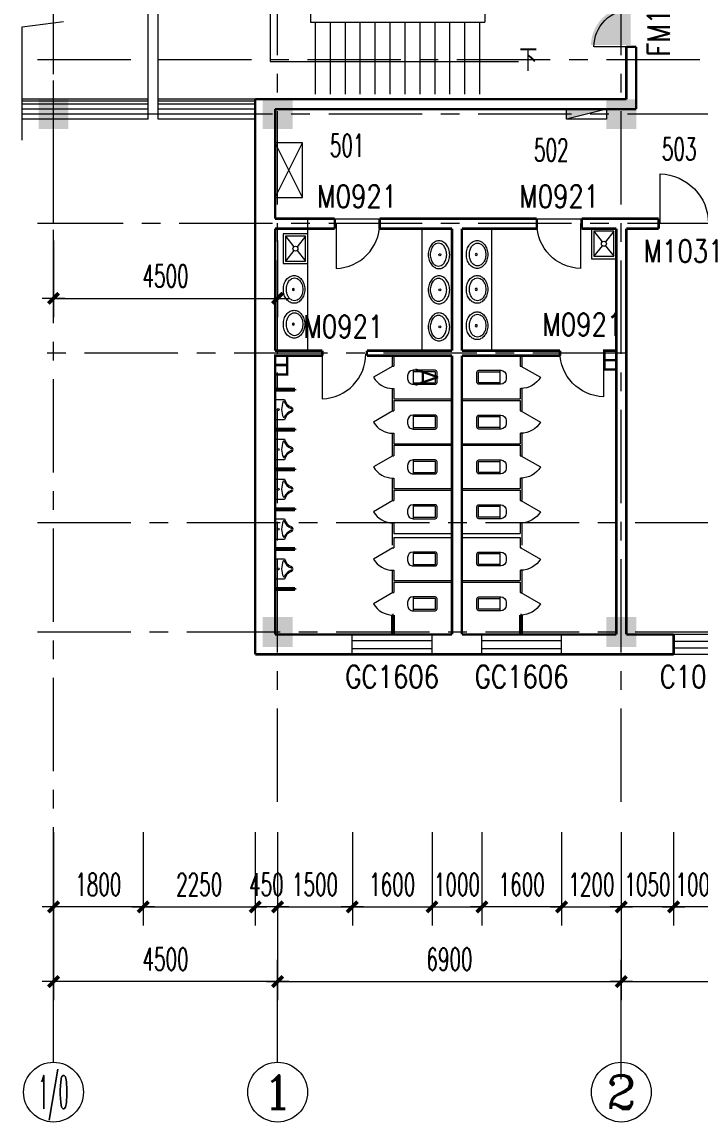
# Model space of a CAD drawing. Extents: x 1575758 to 1999219, y -897052 to -636879.
# Drawn here: x 1886116 to 1899748, y -720350 to -698258 of the extents above; entities that cross this region are included whole.
import ezdxf
from ezdxf.enums import TextEntityAlignment as Align

# ---------------------------------------------------------------- set-up
doc = ezdxf.new("R2010")
doc.units = 0
doc.header["$LTSCALE"] = 1500
doc.header["$MEASUREMENT"] = 0
doc.linetypes.add('CENTER', pattern=[2, 1.25, -0.25, 0.25, -0.25])
doc.linetypes.add('DASH', pattern=[0.35, 0.25, -0.1])
doc.layers.get('0').update_dxf_attribs({"linetype": 'CONTINUOUS', "lineweight": 5})
doc.layers.get('DEFPOINTS').update_dxf_attribs({"linetype": 'CONTINUOUS', "lineweight": 5})
for name, color, linetype, lineweight in [('AXIS', 7, 'CONTINUOUS', 5), ('AXIS_TEXT', 7, 'CONTINUOUS', 5), ('COLUMN', 7, 'CONTINUOUS', 5), ('DOTE', 7, 'CENTER', 5), ('LVTRY', 7, 'CONTINUOUS', 5), ('LVTRY_WINDOW', 7, 'CONTINUOUS', 5), ('OTHER', 7, 'CONTINUOUS', 5), ('P-S-TEXT', 7, 'CONTINUOUS', 5), ('PUB_DIM', 7, 'CONTINUOUS', 5), ('STAIR', 7, 'CONTINUOUS', 0), ('WALL', 7, 'CONTINUOUS', 5), ('WINDOW', 7, 'CONTINUOUS', 0), ('WINDOW_TEXT', 7, 'CONTINUOUS', 5), ('我的', 7, 'CONTINUOUS', 5), ('消火栓', 7, 'CONTINUOUS', 5)]:
    doc.layers.add(name, color=color, linetype=linetype, lineweight=lineweight)
doc.layers.add('防火门', color=10, linetype='CONTINUOUS')
doc.styles.add('_SIMPLEX', font='SIMPLEX.shx', dxfattribs={"width": 0.6})
doc.styles.add('COMPLEX', font='COMPLEX')
doc.styles.add('DIM_FONT', font='romans.shx', dxfattribs={"width": 0.6})
doc.styles.add('H1', font='romans.shx', dxfattribs={"width": 1.2, "bigfont": 'hztxt.shx'})
doc.styles.add('SIMPLEX', font='SIMPLEX.SHX', dxfattribs={"width": 0.6})
doc.dimstyles.new('NORMAL', dxfattribs={"dimscale": 1.5, "dimtxt": 300, "dimasz": 1, "dimexe": 250, "dimexo": 300, "dimgap": 150, "dimtad": 1, "dimdec": 0, "dimdsep": 46, "dimtxsty": 'DIM_FONT', "dimblk1": '_DIMX', "dimblk2": '_DIMX', "dimsah": 1, "dimcen": 2.5, "dimdle": 0.3, "dimclrd": 256, "dimclre": 256, "dimclrt": 256, "dimadec": 0, "dimazin": 0, "dimtfac": 1, "dimtdec": 0, "dimtix": 1, "dimtmove": 2, "dimatfit": 3, "dimldrblk": '_DIMX', "dimfxl": 1, "dimtvp": 1, "dimtolj": 1, "dimtzin": 0, "dimlwd": -1, "dimlwe": -1, "dimarcsym": 0})

# ---------------------------------------------------------------- blocks, each defined once
blk = doc.blocks.new('_FZH')
blk.add_solid([(0.5, -0.5), (-0.5, -0.5), (0.5, 0.5), (-0.5, 0.5)])
blk = doc.blocks.new('_LV6')
for p, q in [((-140, -340), (-140, -780)), ((-110, -340), (-110, -770)), ((100, -300), (-100, -300)), ((100, -330), (-100, -330)), ((110, -770), (110, -340)), ((140, -780), (140, -340)), ((140, -770), (-140, -770)), ((-30, -890), (30, -890))]:
    blk.add_line(p, q)
for centre, radius, start, end in [((-100, -340), 40, 90, 180), ((-100, -340), 10, 90, 180), ((100, -340), 40, 0, 90), ((100, -340), 10, 0, 90), ((-30, -780), 110, 180, 270), ((30, -780), 110, 270, 0)]:
    blk.add_arc(centre, radius, start, end)
blk = doc.blocks.new('_DBLK')
blk.add_line((-0.5, 0), (0, -0.866))
blk.add_arc((-0.5, 0), 1, 300, 0)
at = {"layer": 'WINDOW_TEXT', "style": 'SIMPLEX', "flags": 9}
blk.add_attdef('A', text='', height=1, dxfattribs=at).set_placement((0, 1.5), align=Align.MIDDLE)
blk = doc.blocks.new('M_A2ZXL')
blk.add_line((-0.472, 0), (-0.472, -1))
blk.add_arc((-0.5, 0), 1, 271.6231, 0)
blk = doc.blocks.new('_LV8')
for p, q in [((-205, 0), (205, 0)), ((-205, -191), (-205, 0)), ((205, 0), (205, -191))]:
    blk.add_line(p, q)
blk.add_circle((0, -60), 20)
for centre, radius, start, end in [((-243, -391), 203, 19.2639, 79.2894), ((-152, -175), 10, 114.1084, 248.1394), ((5, -526), 395, 66.6675, 114.1084), ((-243, -401), 233, 19.2639, 68.1394), ((243, -401), 233, 110.4941, 160.7361), ((243, -391), 203, 100.7106, 160.7361), ((158, -173), 10, 290.4941, 66.6675), ((0, -306), 54, 199.2639, 269.7777), ((0, -316), 24, 199.2639, 269.4998), ((0, -306), 54, 270.2223, 340.7361), ((0, -316), 24, 270.5002, 340.7361)]:
    blk.add_arc(centre, radius, start, end)
blk = doc.blocks.new('_WBLK')
for p, q in [((-0.5, 0.5), (0.5, 0.5)), ((0.5, 0.167), (-0.5, 0.167)), ((0.5, -0.167), (-0.5, -0.167)), ((-0.5, -0.5), (0.5, -0.5))]:
    blk.add_line(p, q)
at = {"layer": 'WINDOW_TEXT', "style": 'SIMPLEX', "flags": 9}
blk.add_attdef('A', text='', height=1, dxfattribs=at).set_placement((0, 1.5), align=Align.MIDDLE)
blk = doc.blocks.new('_GCBLK')
at = {"linetype": 'DASH'}
for p, q in [((-0.5, -0.5), (-0.5, 0.5)), ((0.5, -0.5), (0.5, 0.5)), ((-0.5, 0.2), (0.5, 0.2)), ((-0.5, -0.2), (0.5, -0.2))]:
    blk.add_line(p, q, dxfattribs=at)
at = {"layer": 'WINDOW_TEXT', "style": 'SIMPLEX', "flags": 9}
blk.add_attdef('A', text='', height=1, dxfattribs=at).set_placement((0, 1.5), align=Align.MIDDLE)
blk = doc.blocks.new('_LV3')
for points in [[(280, -265, 0.12431), (260, -186, 0.105707), (198, -113, 0.086941), (110, -67, 0.077137), (0, -50, 0.077137), (-110, -67, 0.086941), (-198, -113, 0.105707), (-260, -186, 0.12431), (-280, -265, 0.12431), (-260, -344, 0.105707), (-198, -417, 0.086941), (-110, -463, 0.077137), (0, -480, 0.077137), (110, -463, 0.086941), (198, -417, 0.105707), (260, -344, 0.12431)], [(230, -275, 0.12431), (216, -220, 0.105707), (168, -163, 0.086941), (95, -125, 0.077137), (0, -110, 0.077137), (-95, -125, 0.086941), (-168, -163, 0.105707), (-216, -220, 0.12431), (-230, -275, 0.12431), (-216, -330, 0.105707), (-168, -387, 0.086941), (-95, -425, 0.077137), (0, -440, 0.077137), (95, -425, 0.086941), (168, -387, 0.105707), (216, -330, 0.12431)]]:
    blk.add_lwpolyline(points, format="xyb", close=True)
blk.add_circle((0, -250), 20)
blk = doc.blocks.new('_DIMX')
blk.add_line((-150, 0), (150, 0))
at = {"const_width": 50}
blk.add_lwpolyline([(-70, -70), (70, 70)], dxfattribs=at)
blk = doc.blocks.new('*D558')
at = {"layer": 'AXIS'}
for p, q in [((1886748, -702649), (1886748, -704183)), ((1891248, -702649), (1891248, -704183)), ((1886749, -703808), (1891246, -703808))]:
    blk.add_line(p, q, dxfattribs=at)
at = {"layer": 'DEFPOINTS', "color": 0, "lineweight": 5}
for p in [(1886748, -702199), (1891248, -702199), (1891248, -703808)]:
    blk.add_point(p, dxfattribs=at)
at = {"layer": 'AXIS', "xscale": 1.5, "yscale": 1.5, "zscale": 1.5, "rotation": 180}
blk.add_blockref('_DIMX', (1886748, -703808), dxfattribs=at)
at = {"layer": 'AXIS', "xscale": 1.5, "yscale": 1.5, "zscale": 1.5}
blk.add_blockref('_DIMX', (1891248, -703808), dxfattribs=at)
at = {"layer": 'AXIS', "insert": (1888998, -703358), "char_height": 450, "attachment_point": 5, "style": 'DIM_FONT'}
blk.add_mtext('\\A1;4500', dxfattribs=at)
blk = doc.blocks.new('A$C68C06AB7')
at = {"layer": '消火栓'}
blk.add_hatch(color=256, dxfattribs=at).paths.add_polyline_path([(800, 200), (0, 200), (800, 0)])
blk.add_line((0, 200), (800, 0), dxfattribs=at)
blk.add_lwpolyline([(0, 200), (0, 0), (800, 0), (800, 200)], close=True, dxfattribs=at)
blk = doc.blocks.new('M_S0BKA')
blk.add_solid([(0.5, 0.5), (0.5, -0.5), (-0.5, 0.5), (-0.5, -0.5)])
blk = doc.blocks.new('M_A3PTU')
for p, q in [((-0.5, 0), (-0.499, -0.498)), ((0.5, 0), (0.499, -0.498))]:
    blk.add_line(p, q)
for centre, start, end in [((-0.498, -0.001), 269.885, 0.0763), ((0.498, -0.001), 179.9237, 270.115)]:
    blk.add_arc(centre, 0.498, start, end)
blk = doc.blocks.new('*D1273')
at = {"layer": 'AXIS'}
for p, q in [((1891248, -714565), (1891248, -717905)), ((1898148, -714565), (1898148, -717905)), ((1891249, -717530), (1898146, -717530))]:
    blk.add_line(p, q, dxfattribs=at)
at = {"layer": 'DEFPOINTS', "color": 0, "lineweight": 5}
for p in [(1891248, -714115), (1898148, -714115), (1898148, -717530)]:
    blk.add_point(p, dxfattribs=at)
at = {"layer": 'AXIS', "xscale": 1.5, "yscale": 1.5, "zscale": 1.5, "rotation": 180}
blk.add_blockref('_DIMX', (1891248, -717530), dxfattribs=at)
at = {"layer": 'AXIS', "xscale": 1.5, "yscale": 1.5, "zscale": 1.5}
blk.add_blockref('_DIMX', (1898148, -717530), dxfattribs=at)
at = {"layer": 'AXIS', "insert": (1894698, -717080), "char_height": 450, "attachment_point": 5, "style": 'DIM_FONT'}
blk.add_mtext('\\A1;6900', dxfattribs=at)
blk = doc.blocks.new('*D1278')
at = {"layer": 'AXIS'}
for p, q in [((1898148, -714565), (1898148, -717905)), ((1909148, -714530), (1909148, -717905)), ((1898149, -717530), (1909146, -717530))]:
    blk.add_line(p, q, dxfattribs=at)
at = {"layer": 'DEFPOINTS', "color": 0, "lineweight": 5}
for p in [(1898148, -714115), (1909148, -714080), (1909148, -717530)]:
    blk.add_point(p, dxfattribs=at)
at = {"layer": 'AXIS', "xscale": 1.5, "yscale": 1.5, "zscale": 1.5, "rotation": 180}
blk.add_blockref('_DIMX', (1898148, -717530), dxfattribs=at)
at = {"layer": 'AXIS', "xscale": 1.5, "yscale": 1.5, "zscale": 1.5}
blk.add_blockref('_DIMX', (1909148, -717530), dxfattribs=at)
at = {"layer": 'AXIS', "insert": (1903648, -717080), "char_height": 450, "attachment_point": 5, "style": 'DIM_FONT'}
blk.add_mtext('\\A1;11000', dxfattribs=at)
blk = doc.blocks.new('_AXISO')
blk.add_circle((0, 0), 0.5)
at = {"layer": 'AXIS_TEXT', "style": 'COMPLEX', "width": 1.041667}
blk.add_attdef('A', text='', height=0.56, dxfattribs=at).set_placement((-0.25, -0.28), (0.25, -0.28), align=Align.FIT)
blk = doc.blocks.new('*D1290')
at = {"layer": 'DEFPOINTS', "color": 0, "lineweight": 5}
for p in [(1899198, -714080), (1900198, -714080), (1899198, -716030)]:
    blk.add_point(p, dxfattribs=at)
at = {"layer": 'PUB_DIM'}
for p, q in [((1899198, -714530), (1899198, -716405)), ((1900198, -714530), (1900198, -716405)), ((1899196, -716030), (1899195, -716030)), ((1900198, -716030), (1899198, -716030)), ((1900199, -716030), (1900201, -716030))]:
    blk.add_line(p, q, dxfattribs=at)
at = {"layer": 'PUB_DIM', "xscale": 1.5, "yscale": 1.5, "zscale": 1.5}
for p, rotation in [((1899198, -716030), 359.9999999999867), ((1900198, -716030), 179.9999999999866)]:
    blk.add_blockref('_DIMX', p, dxfattribs=dict(at, rotation=rotation))
at = {"layer": 'PUB_DIM', "insert": (1899698, -715580), "char_height": 450, "attachment_point": 5, "style": 'DIM_FONT'}
blk.add_mtext('\\A1;1000', dxfattribs=at)
blk = doc.blocks.new('*D1291')
at = {"layer": 'DEFPOINTS', "color": 0, "lineweight": 5}
for p in [(1896948, -714080), (1898148, -714080), (1898148, -716030)]:
    blk.add_point(p, dxfattribs=at)
at = {"layer": 'PUB_DIM'}
for p, q in [((1896948, -714530), (1896948, -716405)), ((1898148, -714530), (1898148, -716405)), ((1896946, -716030), (1896945, -716030)), ((1896948, -716030), (1898148, -716030)), ((1898149, -716030), (1898151, -716030))]:
    blk.add_line(p, q, dxfattribs=at)
at = {"layer": 'PUB_DIM', "xscale": 1.5, "yscale": 1.5, "zscale": 1.5}
blk.add_blockref('_DIMX', (1896948, -716030), dxfattribs=at)
at = {"layer": 'PUB_DIM', "xscale": 1.5, "yscale": 1.5, "zscale": 1.5, "rotation": 180}
blk.add_blockref('_DIMX', (1898148, -716030), dxfattribs=at)
at = {"layer": 'PUB_DIM', "insert": (1897548, -715580), "char_height": 450, "attachment_point": 5, "style": 'DIM_FONT'}
blk.add_mtext('\\A1;1200', dxfattribs=at)
blk = doc.blocks.new('*D1292')
at = {"layer": 'DEFPOINTS', "color": 0, "lineweight": 5}
for p in [(1895348, -714080), (1896948, -714080), (1895348, -716030)]:
    blk.add_point(p, dxfattribs=at)
at = {"layer": 'PUB_DIM'}
for p, q in [((1895348, -714530), (1895348, -716405)), ((1896948, -714530), (1896948, -716405)), ((1896946, -716030), (1895349, -716030))]:
    blk.add_line(p, q, dxfattribs=at)
at = {"layer": 'PUB_DIM', "xscale": 1.5, "yscale": 1.5, "zscale": 1.5}
for p, rotation in [((1895348, -716030), 179.9999999999916), ((1896948, -716030), 359.9999999999917)]:
    blk.add_blockref('_DIMX', p, dxfattribs=dict(at, rotation=rotation))
at = {"layer": 'PUB_DIM', "insert": (1896148, -715580), "char_height": 450, "attachment_point": 5, "style": 'DIM_FONT'}
blk.add_mtext('\\A1;1600', dxfattribs=at)
blk = doc.blocks.new('*D1293')
at = {"layer": 'DEFPOINTS', "color": 0, "lineweight": 5}
for p in [(1894348, -714080), (1895348, -714080), (1895348, -716030)]:
    blk.add_point(p, dxfattribs=at)
at = {"layer": 'PUB_DIM'}
for p, q in [((1894348, -714530), (1894348, -716405)), ((1895348, -714530), (1895348, -716405)), ((1894346, -716030), (1894345, -716030)), ((1894348, -716030), (1895348, -716030)), ((1895349, -716030), (1895351, -716030))]:
    blk.add_line(p, q, dxfattribs=at)
at = {"layer": 'PUB_DIM', "xscale": 1.5, "yscale": 1.5, "zscale": 1.5}
blk.add_blockref('_DIMX', (1894348, -716030), dxfattribs=at)
at = {"layer": 'PUB_DIM', "xscale": 1.5, "yscale": 1.5, "zscale": 1.5, "rotation": 180}
blk.add_blockref('_DIMX', (1895348, -716030), dxfattribs=at)
at = {"layer": 'PUB_DIM', "insert": (1894848, -715580), "char_height": 450, "attachment_point": 5, "style": 'DIM_FONT'}
blk.add_mtext('\\A1;1000', dxfattribs=at)
blk = doc.blocks.new('*D1294')
at = {"layer": 'DEFPOINTS', "color": 0, "lineweight": 5}
for p in [(1892748, -714080), (1894348, -714080), (1894348, -716030)]:
    blk.add_point(p, dxfattribs=at)
at = {"layer": 'PUB_DIM'}
for p, q in [((1892748, -714530), (1892748, -716405)), ((1894348, -714530), (1894348, -716405)), ((1892749, -716030), (1894346, -716030))]:
    blk.add_line(p, q, dxfattribs=at)
at = {"layer": 'PUB_DIM', "xscale": 1.5, "yscale": 1.5, "zscale": 1.5, "rotation": 180}
blk.add_blockref('_DIMX', (1892748, -716030), dxfattribs=at)
at = {"layer": 'PUB_DIM', "xscale": 1.5, "yscale": 1.5, "zscale": 1.5}
blk.add_blockref('_DIMX', (1894348, -716030), dxfattribs=at)
at = {"layer": 'PUB_DIM', "insert": (1893548, -715580), "char_height": 450, "attachment_point": 5, "style": 'DIM_FONT'}
blk.add_mtext('\\A1;1600', dxfattribs=at)
blk = doc.blocks.new('*D1295')
at = {"layer": 'DEFPOINTS', "color": 0, "lineweight": 5}
for p in [(1890798, -714080), (1891248, -714080), (1890798, -716030)]:
    blk.add_point(p, dxfattribs=at)
at = {"layer": 'PUB_DIM'}
for p, q in [((1890798, -714530), (1890798, -716405)), ((1891248, -714530), (1891248, -716405)), ((1890796, -716030), (1890795, -716030)), ((1891248, -716030), (1890798, -716030)), ((1891249, -716030), (1891251, -716030))]:
    blk.add_line(p, q, dxfattribs=at)
at = {"layer": 'PUB_DIM', "xscale": 1.5, "yscale": 1.5, "zscale": 1.5}
for p, rotation in [((1890798, -716030), 0.0002029438210877689), ((1891248, -716030), 180.0002029438211)]:
    blk.add_blockref('_DIMX', p, dxfattribs=dict(at, rotation=rotation))
at = {"layer": 'PUB_DIM', "insert": (1891023, -715580), "char_height": 450, "attachment_point": 5, "rotation": 0.0002, "style": 'DIM_FONT'}
blk.add_mtext('\\A1;450', dxfattribs=at)
blk = doc.blocks.new('*D1314')
at = {"layer": 'AXIS'}
for p, q in [((1886748, -714565), (1886748, -717905)), ((1891248, -714565), (1891248, -717905)), ((1891246, -717530), (1886749, -717530))]:
    blk.add_line(p, q, dxfattribs=at)
at = {"layer": 'DEFPOINTS', "color": 0, "lineweight": 5}
for p in [(1886748, -714115), (1891248, -714115), (1886748, -717530)]:
    blk.add_point(p, dxfattribs=at)
at = {"layer": 'AXIS', "xscale": 1.5, "yscale": 1.5, "zscale": 1.5, "rotation": 180}
blk.add_blockref('_DIMX', (1886748, -717530), dxfattribs=at)
at = {"layer": 'AXIS', "xscale": 1.5, "yscale": 1.5, "zscale": 1.5}
blk.add_blockref('_DIMX', (1891248, -717530), dxfattribs=at)
at = {"layer": 'AXIS', "insert": (1888998, -717080), "char_height": 450, "attachment_point": 5, "style": 'DIM_FONT'}
blk.add_mtext('\\A1;4500', dxfattribs=at)
blk = doc.blocks.new('*D1315')
at = {"layer": 'DEFPOINTS', "color": 0, "lineweight": 5}
for p in [(1888548, -714080), (1890798, -714080), (1890798, -716030)]:
    blk.add_point(p, dxfattribs=at)
at = {"layer": 'PUB_DIM'}
for p, q in [((1888548, -714530), (1888548, -716405)), ((1890798, -714530), (1890798, -716405)), ((1888549, -716030), (1890796, -716030))]:
    blk.add_line(p, q, dxfattribs=at)
at = {"layer": 'PUB_DIM', "xscale": 1.5, "yscale": 1.5, "zscale": 1.5, "rotation": 180}
blk.add_blockref('_DIMX', (1888548, -716030), dxfattribs=at)
at = {"layer": 'PUB_DIM', "xscale": 1.5, "yscale": 1.5, "zscale": 1.5}
blk.add_blockref('_DIMX', (1890798, -716030), dxfattribs=at)
at = {"layer": 'PUB_DIM', "insert": (1889673, -715580), "char_height": 450, "attachment_point": 5, "style": 'DIM_FONT'}
blk.add_mtext('\\A1;2250', dxfattribs=at)
blk = doc.blocks.new('*D1316')
at = {"layer": 'DEFPOINTS', "color": 0, "lineweight": 5}
for p in [(1891248, -714080), (1892748, -714080), (1892748, -716030)]:
    blk.add_point(p, dxfattribs=at)
at = {"layer": 'PUB_DIM'}
for p, q in [((1891248, -714530), (1891248, -716405)), ((1892748, -714530), (1892748, -716405)), ((1891249, -716030), (1892746, -716030))]:
    blk.add_line(p, q, dxfattribs=at)
at = {"layer": 'PUB_DIM', "xscale": 1.5, "yscale": 1.5, "zscale": 1.5}
for p, rotation in [((1891248, -716030), 179.9999391168379), ((1892748, -716030), 359.9999391168379)]:
    blk.add_blockref('_DIMX', p, dxfattribs=dict(at, rotation=rotation))
at = {"layer": 'PUB_DIM', "insert": (1891998, -715580), "char_height": 450, "attachment_point": 5, "rotation": 359.9999, "style": 'DIM_FONT'}
blk.add_mtext('\\A1;1500', dxfattribs=at)
blk = doc.blocks.new('*D1317')
at = {"layer": 'DEFPOINTS', "color": 0, "lineweight": 5}
for p in [(1886748, -714080), (1888548, -714080), (1886748, -716030)]:
    blk.add_point(p, dxfattribs=at)
at = {"layer": 'PUB_DIM'}
for p, q in [((1886748, -714530), (1886748, -716405)), ((1888548, -714530), (1888548, -716405)), ((1888546, -716030), (1886749, -716030))]:
    blk.add_line(p, q, dxfattribs=at)
at = {"layer": 'PUB_DIM', "xscale": 1.5, "yscale": 1.5, "zscale": 1.5}
for p, rotation in [((1886748, -716030), 179.9999999999926), ((1888548, -716030), 359.9999999999926)]:
    blk.add_blockref('_DIMX', p, dxfattribs=dict(at, rotation=rotation))
at = {"layer": 'PUB_DIM', "insert": (1887648, -715580), "char_height": 450, "attachment_point": 5, "style": 'DIM_FONT'}
blk.add_mtext('\\A1;1800', dxfattribs=at)
blk = doc.blocks.new('*D1318')
at = {"layer": 'DEFPOINTS', "color": 0, "lineweight": 5}
for p in [(1898148, -714080), (1899198, -714080), (1898148, -716030)]:
    blk.add_point(p, dxfattribs=at)
at = {"layer": 'PUB_DIM'}
for p, q in [((1898148, -714530), (1898148, -716405)), ((1899198, -714530), (1899198, -716405)), ((1898146, -716030), (1898145, -716030)), ((1899198, -716030), (1898148, -716030)), ((1899199, -716030), (1899201, -716030))]:
    blk.add_line(p, q, dxfattribs=at)
at = {"layer": 'PUB_DIM', "xscale": 1.5, "yscale": 1.5, "zscale": 1.5}
for p, rotation in [((1898148, -716030), 359.9999391170963), ((1899198, -716030), 179.9999391170963)]:
    blk.add_blockref('_DIMX', p, dxfattribs=dict(at, rotation=rotation))
at = {"layer": 'PUB_DIM', "insert": (1898673, -715580), "char_height": 450, "attachment_point": 5, "rotation": 359.9999, "style": 'DIM_FONT'}
blk.add_mtext('\\A1;1050', dxfattribs=at)
blk = doc.blocks.new('_LV12')
for p, q in [((-250, -50), (-39, -219)), ((39, -219), (250, -50)), ((-250, -450), (-39, -281)), ((39, -281), (250, -450))]:
    blk.add_line(p, q)
for points in [[(300, -500), (300, 0), (-300, 0), (-300, -500)], [(250, -450), (250, -50), (-250, -50), (-250, -450)]]:
    blk.add_lwpolyline(points, close=True)
blk.add_circle((0, -250), 50)

msp = doc.modelspace()

# ---------------------------------------------------------------- hatches: boundary and pattern name
at = {"layer": '防火门'}
msp.add_hatch(color=256, dxfattribs=at).paths.add_polyline_path([(1898337.4, -698717.8), (1897537.7, -698717.8, -0.4059403), (1898337.4, -697940.5)])

# ---------------------------------------------------------------- linework, layer by layer
msp.add_line((1893562.8, -705168), (1893173.1, -705393))
msp.add_arc((1893562.8, -705168), 450, 210, 270)
at = {"layer": 'AXIS'}
for p, q in [((1886747.8, -719150), (1886747.8, -714530.1)), ((1891247.8, -719150), (1891247.8, -717091.1)), ((1898147.8, -719150), (1898147.8, -717091.1)), ((1898147.8, -719486.8), (1898147.8, -718713.8))]:
    msp.add_line(p, q, dxfattribs=at)
at = {"layer": 'DOTE'}
for p, q in [((1891247.8, -713920.8), (1891247.8, -650709.5)), ((1898147.8, -713920.8), (1898147.8, -650709.5)), ((1886747.8, -702308), (1886747.8, -696208)), ((1886747.8, -716305.5), (1886747.8, -696208)), ((1886424.4, -699008), (1888647.8, -699008)), ((1888847.8, -699008), (1973903.2, -699008)), ((1909147.8, -700108), (1886424.4, -700108)), ((1909147.8, -702308), (1886424.4, -702308)), ((1898247.8, -704908), (1886424.4, -704908)), ((1886424.4, -708308), (1973903.2, -708308)), ((1886424.4, -710508), (1973903.2, -710508))]:
    msp.add_line(p, q, dxfattribs=at)
at = {"layer": 'LVTRY'}
for p, q in [((1888647.8, -700208), (1888647.8, -696108)), ((1888847.8, -700208), (1888847.8, -696108)), ((1891197.8, -701783.5), (1891747.8, -700683.5)), ((1891747.8, -701783.5), (1891197.8, -700683.5)), ((1891856.1, -704858), (1891856.1, -702208)), ((1894147.5, -704859.7), (1894147.5, -702408)), ((1895547.8, -704858), (1895547.8, -702408)), ((1893547.8, -704958), (1893547.8, -705168)), ((1893547.8, -705168), (1893577.8, -705168)), ((1893577.8, -704958), (1893577.8, -705168)), ((1896117.8, -704958), (1896117.8, -705168)), ((1896117.8, -705168), (1896147.8, -705168)), ((1896147.8, -704958), (1896147.8, -705168)), ((1893547.8, -705618), (1893577.8, -705618)), ((1893547.8, -705618), (1893547.8, -706068)), ((1893577.8, -705618), (1893577.8, -705828)), ((1896117.8, -705618), (1896117.8, -705828)), ((1896117.8, -705618), (1896147.8, -705618)), ((1896147.8, -705618), (1896147.8, -706068)), ((1893577.8, -705828), (1894747.8, -705828)), ((1894947.8, -705828), (1896117.8, -705828)), ((1893577.8, -705858), (1894747.8, -705858)), ((1893577.8, -705858), (1893577.8, -706068)), ((1894947.8, -705858), (1896117.8, -705858)), ((1896117.8, -705858), (1896117.8, -706068)), ((1893547.8, -706068), (1893577.8, -706068)), ((1896117.8, -706068), (1896147.8, -706068)), ((1893547.8, -706518), (1893577.8, -706518)), ((1893547.8, -706518), (1893547.8, -706968)), ((1893577.8, -706518), (1893577.8, -706728)), ((1896117.8, -706518), (1896117.8, -706728)), ((1896117.8, -706518), (1896147.8, -706518)), ((1896147.8, -706518), (1896147.8, -706968)), ((1893577.8, -706728), (1894747.8, -706728)), ((1893577.8, -706758), (1894747.8, -706758)), ((1893577.8, -706758), (1893577.8, -706968)), ((1894947.8, -706728), (1896117.8, -706728)), ((1894947.8, -706758), (1896117.8, -706758)), ((1896117.8, -706758), (1896117.8, -706968)), ((1893547.8, -706968), (1893577.8, -706968)), ((1896117.8, -706968), (1896147.8, -706968)), ((1893547.8, -707418), (1893577.8, -707418)), ((1893547.8, -707418), (1893547.8, -707868)), ((1893577.8, -707418), (1893577.8, -707628)), ((1896117.8, -707418), (1896117.8, -707628)), ((1896117.8, -707418), (1896147.8, -707418)), ((1896147.8, -707418), (1896147.8, -707868)), ((1893577.8, -707628), (1894747.8, -707628)), ((1893577.8, -707658), (1894747.8, -707658)), ((1893577.8, -707658), (1893577.8, -707868)), ((1894947.8, -707628), (1896117.8, -707628)), ((1894947.8, -707658), (1896117.8, -707658)), ((1896117.8, -707658), (1896117.8, -707868)), ((1893547.8, -707868), (1893577.8, -707868)), ((1896117.8, -707868), (1896147.8, -707868)), ((1893547.8, -708318), (1893577.8, -708318)), ((1893547.8, -708318), (1893547.8, -708768)), ((1893577.8, -708318), (1893577.8, -708528)), ((1896117.8, -708318), (1896117.8, -708528)), ((1896117.8, -708318), (1896147.8, -708318)), ((1896147.8, -708318), (1896147.8, -708768)), ((1893577.8, -708528), (1894747.8, -708528)), ((1893577.8, -708608), (1894747.8, -708608)), ((1893577.8, -708608), (1893577.8, -708818)), ((1894947.8, -708528), (1896117.8, -708528)), ((1894947.8, -708608), (1896117.8, -708608)), ((1896117.8, -708608), (1896117.8, -708818)), ((1893547.8, -708818), (1893577.8, -708818)), ((1896117.8, -708818), (1896147.8, -708818)), ((1893547.8, -709268), (1893577.8, -709268)), ((1893547.8, -709268), (1893547.8, -709718)), ((1893577.8, -709268), (1893577.8, -709478)), ((1896117.8, -709268), (1896117.8, -709478)), ((1896117.8, -709268), (1896147.8, -709268)), ((1896147.8, -709268), (1896147.8, -709718)), ((1893577.8, -709478), (1894747.8, -709478)), ((1893577.8, -709508), (1894747.8, -709508)), ((1893577.8, -709508), (1893577.8, -709718)), ((1894947.8, -709478), (1896117.8, -709478)), ((1894947.8, -709508), (1896117.8, -709508)), ((1896117.8, -709508), (1896117.8, -709718)), ((1893547.8, -709718), (1893577.8, -709718)), ((1896117.8, -709718), (1896147.8, -709718))]:
    msp.add_line(p, q, dxfattribs=at)
msp.add_lwpolyline([(1891197.8, -700683.5), (1891197.8, -701783.5), (1891747.8, -701783.5), (1891747.8, -700683.5)], close=True, dxfattribs=at)
at = {"layer": 'LVTRY', "const_width": 50}
for points in [[(1891597.8, -705628.5), (1891197.8, -705628.5)], [(1891597.8, -705658.5), (1891597.8, -705628.5)], [(1891597.8, -705658.5), (1891197.8, -705658.5)], [(1891597.8, -706428.5), (1891197.8, -706428.5)], [(1891597.8, -706458.5), (1891197.8, -706458.5)], [(1891597.8, -706458.5), (1891597.8, -706428.5)], [(1891597.8, -707228.5), (1891197.8, -707228.5)], [(1891597.8, -707258.5), (1891197.8, -707258.5)], [(1891597.8, -707258.5), (1891597.8, -707228.5)], [(1891597.8, -708028.5), (1891197.8, -708028.5)], [(1891597.8, -708058.5), (1891197.8, -708058.5)], [(1891597.8, -708058.5), (1891597.8, -708028.5)], [(1891597.8, -708828.5), (1891197.8, -708828.5)], [(1891597.8, -708858.5), (1891197.8, -708858.5)], [(1891597.8, -708858.5), (1891597.8, -708828.5)], [(1891597.8, -709628.5), (1891197.8, -709628.5)], [(1891597.8, -709658.5), (1891197.8, -709658.5)], [(1891597.8, -709658.5), (1891597.8, -709628.5)], [(1893547.8, -710168), (1893547.8, -710558)], [(1893547.8, -710168), (1893577.8, -710168)], [(1893577.8, -710168), (1893577.8, -710558)], [(1896117.8, -710168), (1896147.8, -710168)], [(1896117.8, -710168), (1896117.8, -710558)], [(1896147.8, -710168), (1896147.8, -710558)]]:
    msp.add_lwpolyline(points, dxfattribs=at)
at = {"layer": 'OTHER'}
for p, q in [((1886116.1, -698353), (1886951, -698248)), ((1886116.1, -700628), (1886116.1, -698353))]:
    msp.add_line(p, q, dxfattribs=at)
at = {"layer": 'PUB_DIM'}
msp.add_lwpolyline([(1895007.8, -697183), (1891097.5, -697183), (1891097.5, -699053.5), (1896086.1, -699053.5)], dxfattribs=at)
at = {"layer": 'STAIR'}
for p, q in [((1895407.8, -696308), (1895407.8, -698258)), ((1891907.8, -697958), (1891907.8, -698258)), ((1891907.8, -698258), (1895407.8, -698258)), ((1892007.8, -699708), (1892007.8, -698258)), ((1892307.8, -699708), (1892307.8, -698258)), ((1892607.8, -699708), (1892607.8, -698258)), ((1892907.8, -699708), (1892907.8, -698258)), ((1893207.8, -699708), (1893207.8, -698258)), ((1893507.8, -699708), (1893507.8, -698258)), ((1893807.8, -699708), (1893807.8, -698258)), ((1894107.8, -699708), (1894107.8, -698258)), ((1894407.8, -699708), (1894407.8, -698258)), ((1894707.8, -699708), (1894707.8, -698258)), ((1895007.8, -699708), (1895007.8, -698258)), ((1895307.8, -699708), (1895307.8, -698258)), ((1888647.8, -699808), (1886116.1, -699808)), ((1888647.8, -699848), (1886116.1, -699848)), ((1890797.8, -699808), (1888847.8, -699808)), ((1890797.8, -699848), (1888847.8, -699848)), ((1888647.8, -699908), (1886116.1, -699908)), ((1890797.8, -699908), (1888847.8, -699908)), ((1892345.6, -702208), (1893345.6, -702208)), ((1896401.4, -702208), (1897401.4, -702208))]:
    msp.add_line(p, q, dxfattribs=at)
at = {"layer": 'WALL', "const_width": 50}
for points in [[(1898447.8, -698758), (1898247.8, -698758)], [(1898247.8, -699808), (1898247.8, -698758)], [(1898447.8, -700008), (1898447.8, -698758)], [(1890797.8, -710958), (1890797.8, -699808)], [(1898247.8, -699808), (1890797.8, -699808)], [(1891197.8, -702208), (1891197.8, -700008)], [(1893347.8, -700008), (1891197.8, -700008)], [(1898447.8, -700008), (1893347.8, -700008)], [(1892145.6, -702208), (1891197.8, -702208)], [(1892395.6, -702208), (1892145.6, -702208)], [(1892395.6, -702208), (1892395.6, -702408)], [(1893295.6, -702208), (1893295.6, -702408)], [(1896451.4, -702208), (1893295.6, -702208)], [(1896451.4, -702208), (1896451.4, -702408)], [(1897351.4, -702208), (1897351.4, -702408)], [(1898897.8, -702208), (1897351.4, -702208)], [(1898897.8, -702208), (1898897.8, -702408)], [(1891197.8, -702408), (1891197.8, -704858)], [(1891197.8, -702408), (1892395.6, -702408)], [(1893295.6, -702408), (1894747.8, -702408)], [(1894747.8, -702408), (1894747.8, -704858)], [(1894947.8, -702408), (1896451.4, -702408)], [(1894947.8, -702408), (1894947.8, -704858)], [(1897351.4, -702408), (1898047.8, -702408)], [(1898047.8, -702408), (1898047.8, -704858)], [(1898247.8, -702408), (1898897.8, -702408)], [(1898247.8, -702408), (1898247.8, -710558)], [(1891197.8, -704858), (1892144.9, -704858)], [(1891437.8, -704958), (1891437.8, -705338), (1891197.8, -705338), (1891197.8, -704958), (1891437.8, -704958)], [(1891197.8, -705323.2), (1891197.8, -704958)], [(1891197.8, -704958), (1891197.8, -710558)], [(1891197.8, -704958), (1892144.9, -704958)], [(1892144.9, -704858), (1892144.9, -704958)], [(1893039.1, -704858), (1893039.1, -704958)], [(1893039.1, -704858), (1894747.8, -704858)], [(1893039.1, -704958), (1894747.8, -704958)], [(1894747.8, -710558), (1894747.8, -704958)], [(1894947.8, -704858), (1896917.4, -704858)], [(1894947.8, -710558), (1894947.8, -704958)], [(1894947.8, -704958), (1896917.4, -704958)], [(1896917.4, -704858), (1896917.4, -704958)], [(1898047.8, -704858), (1898047.8, -705238), (1897807.8, -705238), (1897807.8, -704858), (1898047.8, -704858)], [(1898047.8, -710558), (1898047.8, -704958)], [(1891197.8, -705148), (1891437.8, -705148)], [(1897807.8, -705048), (1898047.8, -705048)], [(1891197.8, -710558), (1894747.8, -710558)], [(1894947.8, -710558), (1898047.8, -710558)], [(1898247.8, -710558), (1899197.8, -710558)], [(1899197.8, -710958), (1899197.8, -710558)], [(1890797.8, -710958), (1899197.8, -710958)]]:
    msp.add_lwpolyline(points, dxfattribs=at)
at = {"layer": 'WINDOW'}
for p, q in [((1888647.8, -700008), (1886116.1, -700008)), ((1890797.8, -700008), (1888847.8, -700008)), ((1888647.8, -700108), (1886116.1, -700108)), ((1888647.8, -700208), (1886116.1, -700208)), ((1890797.8, -700108), (1888847.8, -700108)), ((1890797.8, -700208), (1888847.8, -700208))]:
    msp.add_line(p, q, dxfattribs=at)

# ---------------------------------------------------------------- block references
at = {"layer": 'AXIS'}
ref = msp.add_blockref('_AXISO', (1886747.8, -719750), dxfattribs=dict(at, xscale=1200, yscale=1200, zscale=1200))
ref.add_attrib('A', '1/0', dxfattribs={"layer": 'AXIS_TEXT', "height": 672, "style": 'COMPLEX', "width": 0.367647}).set_placement((1886447.8, -720086), (1887047.8, -720086), align=Align.FIT)
ref = msp.add_blockref('_AXISO', (1891247.8, -719750), dxfattribs=dict(at, xscale=1200, yscale=1200, zscale=1200))
ref.add_attrib('A', '1', dxfattribs={"layer": 'AXIS_TEXT', "height": 672, "style": 'COMPLEX', "width": 2.083333}).set_placement((1890947.8, -720086), (1891547.8, -720086), align=Align.FIT)
ref = msp.add_blockref('_AXISO', (1898147.8, -719750), dxfattribs=dict(at, xscale=1200, yscale=1200, zscale=1200))
ref.add_attrib('A', '2', dxfattribs={"layer": 'AXIS_TEXT', "height": 672, "style": 'COMPLEX', "width": 1.339286}).set_placement((1897847.8, -720086), (1898447.8, -720086), align=Align.FIT)
at = {"layer": 'COLUMN', "yscale": 600}
for name, p, xscale, zscale in [('M_S0BKA', (1886747.8, -700108), -600, 500), ('_FZH', (1891247.8, -700108), 600, 600), ('_FZH', (1898147.8, -700108), 600, 600), ('_FZH', (1891247.8, -710508), 600, 600), ('_FZH', (1898147.8, -710508), 600, 600)]:
    msp.add_blockref(name, p, dxfattribs=dict(at, xscale=xscale, zscale=zscale))
at = {"layer": 'LVTRY'}
for name, p, rotation in [('_LV12', (1891856.1, -702809.7), 270), ('_LV12', (1898047.8, -702711.5), 270), ('_LV3', (1894752.5, -702931.2), 270), ('_LV3', (1894752.5, -703637.9), 270), ('_LV3', (1894752.5, -704382.1), 270), ('_LV6', (1894747.8, -705393), 270), ('_LV8', (1891197.8, -706043.5), 90), ('_LV6', (1894747.8, -706293), 270), ('_LV8', (1891197.8, -706843.5), 90), ('_LV6', (1894747.8, -707193), 270), ('_LV8', (1891197.8, -707643.5), 90), ('_LV6', (1894747.8, -708093), 270), ('_LV8', (1891197.8, -708443.5), 90), ('_LV6', (1894747.8, -709043), 270), ('_LV8', (1891197.8, -709243.5), 90), ('_LV6', (1894747.8, -709943), 270)]:
    msp.add_blockref(name, p, dxfattribs=dict(at, rotation=rotation))
at = {"layer": 'LVTRY', "xscale": -1, "rotation": 90}
for name, p in [('_LV3', (1894987, -702927.7)), ('_LV3', (1891313.3, -703628)), ('_LV3', (1894987, -703627.7)), ('_LV3', (1891313.3, -704328)), ('_LV3', (1894987, -704357.2)), ('_LV6', (1894947.8, -705393)), ('_LV6', (1894947.8, -706293)), ('_LV6', (1894947.8, -707193)), ('_LV6', (1894947.8, -708093)), ('_LV6', (1894947.8, -709043)), ('_LV6', (1894947.8, -709943))]:
    msp.add_blockref(name, p, dxfattribs=at)
at = {"layer": 'LVTRY_WINDOW', "yscale": 450, "zscale": 450}
for p, xscale, rotation in [((1896132.8, -705393), -450, 90.00000000011855), ((1893562.8, -706293), 450, 269.999999999911), ((1896132.8, -706293), -450, 90.00000000011855), ((1893562.8, -707193), 450, 269.999999999911), ((1896132.8, -707193), -450, 90.00000000011855), ((1893562.8, -708093), 450, 269.999999999911), ((1896132.8, -708093), -450, 90.00000000011855), ((1893562.8, -709043), 450, 269.999999999911), ((1896132.8, -709043), -450, 90.00000000011855), ((1893562.8, -709943), 450, 269.999999999911), ((1896132.8, -709943), -450, 90.00000000011855)]:
    msp.add_blockref('_DBLK', p, dxfattribs=dict(at, xscale=xscale, rotation=rotation))
at = {"layer": 'WINDOW'}
ref = msp.add_blockref('M_A3PTU', (1898347.8, -698008), dxfattribs=dict(at, xscale=1500, yscale=-1500, zscale=1500, rotation=90))
ref.add_attrib('A', 'FM1521', dxfattribs={"layer": 'WINDOW_TEXT', "height": 450, "rotation": 90, "style": '_SIMPLEX', "width": 0.8, "flags": 8}).set_placement((1898897.8, -698008, 360895.9), align=Align.MIDDLE)
ref = msp.add_blockref('M_A2ZXL', (1899397.8, -702308), dxfattribs=dict(at, xscale=-1000, yscale=1000, zscale=1000, rotation=180))
ref.add_attrib('A', 'M1031', dxfattribs={"layer": 'WINDOW_TEXT', "height": 450, "style": '_SIMPLEX', "width": 0.8, "flags": 8}).set_placement((1899397.8, -702858), align=Align.MIDDLE)
ref = msp.add_blockref('M_A2ZXL', (1892845.6, -702308), dxfattribs=dict(at, xscale=900, yscale=900, zscale=900))
ref.add_attrib('A', 'M0921', dxfattribs={"layer": 'WINDOW_TEXT', "height": 450, "style": '_SIMPLEX', "width": 0.8, "flags": 8}).set_placement((1892845.6, -701758, -360295.4), align=Align.MIDDLE)
ref = msp.add_blockref('M_A2ZXL', (1896901.4, -702308), dxfattribs=dict(at, xscale=-900, yscale=900, zscale=900, rotation=359.9999999999852))
ref.add_attrib('A', 'M0921', dxfattribs={"layer": 'WINDOW_TEXT', "height": 450, "rotation": 360, "style": '_SIMPLEX', "width": 0.8, "flags": 8}).set_placement((1896901.4, -701758, -360295.4), align=Align.MIDDLE)
ref = msp.add_blockref('M_A2ZXL', (1892569.3, -704923.7), dxfattribs=dict(at, xscale=900, yscale=900, zscale=900))
ref.add_attrib('A', 'M0921', dxfattribs={"layer": 'WINDOW_TEXT', "height": 450, "style": '_SIMPLEX', "width": 0.8, "flags": 8}).set_placement((1892569.3, -704373.7, -360295.4), align=Align.MIDDLE)
ref = msp.add_blockref('M_A2ZXL', (1897365.9, -704883.8), dxfattribs=dict(at, xscale=-900, yscale=900, zscale=900, rotation=359.9999999999852))
ref.add_attrib('A', 'M0921', dxfattribs={"layer": 'WINDOW_TEXT', "height": 450, "rotation": 360, "style": '_SIMPLEX', "width": 0.8, "flags": 8}).set_placement((1897365.9, -704333.8, -360295.4), align=Align.MIDDLE)
ref = msp.add_blockref('_GCBLK', (1893547.8, -710758), dxfattribs=dict(at, xscale=1600, yscale=399.999999823398, zscale=1600))
ref.add_attrib('A', 'GC1606', dxfattribs={"layer": 'WINDOW_TEXT', "height": 450, "style": '_SIMPLEX', "width": 0.8, "flags": 8}).set_placement((1893547.8, -711408), align=Align.MIDDLE)
ref = msp.add_blockref('_GCBLK', (1896147.8, -710758), dxfattribs=dict(at, xscale=1600, yscale=399.999999823398, zscale=1600))
ref.add_attrib('A', 'GC1606', dxfattribs={"layer": 'WINDOW_TEXT', "height": 450, "style": '_SIMPLEX', "width": 0.8, "flags": 8}).set_placement((1896147.8, -711408), align=Align.MIDDLE)
ref = msp.add_blockref('_WBLK', (1899697.8, -710758), dxfattribs=dict(at, xscale=1000, yscale=399.9999998378335, zscale=1000, rotation=180))
ref.add_attrib('A', 'C1021', dxfattribs={"layer": 'WINDOW_TEXT', "height": 450, "style": '_SIMPLEX', "width": 0.8, "flags": 8}).set_placement((1899697.8, -711408), align=Align.MIDDLE)
at = {"layer": '消火栓', "xscale": -1}
msp.add_blockref('A$C68C06AB7', (1897847.8, -700208), dxfattribs=at)

# ---------------------------------------------------------------- texts
at = {"layer": 'P-S-TEXT', "style": 'H1', "width": 0.8}
msp.add_text('下', height=450, dxfattribs=at).set_placement((1896100.2, -699242.6))
at = {"layer": 'WINDOW_TEXT', "style": 'SIMPLEX', "flags": 9}
msp.add_attdef('A', text='', height=450, rotation=270, dxfattribs=at).set_placement((1894237.8, -705393), align=Align.MIDDLE)
at = {"layer": '我的', "color": 0, "lineweight": 5, "char_height": 450, "width": 1894.64, "attachment_point": 1, "style": 'DIM_FONT'}
for s, insert in [('501', (1892296.7, -700512.9)), ('502', (1896395.3, -700603.8)), ('503', (1898962.9, -700584.5))]:
    msp.add_mtext(s, dxfattribs=dict(at, insert=insert))

# ---------------------------------------------------------------- dimensions: what is measured, and where the dimension line sits
at = {"layer": 'AXIS'}
for base, p1, p2, picture, middle in [((1891247.8, -703807.8), (1886747.8, -702199.4), (1891247.8, -702199.3), '*D558', (1888997.8, -703357.8)), ((1886747.8, -717530.1), (1891247.8, -714114.8), (1886747.8, -714114.8), '*D1314', (1888997.8, -717080.1)), ((1898147.8, -717530.1), (1891247.8, -714114.8), (1898147.8, -714114.8), '*D1273', (1894697.8, -717080.1)), ((1909147.8, -717530.1), (1898147.8, -714114.8), (1909147.8, -714080.1), '*D1278', (1903647.8, -717080.1))]:
    dim = msp.add_linear_dim(base=base, p1=p1, p2=p2, dimstyle='NORMAL', dxfattribs=at)
    dim.commit()
    dim.dimension.update_dxf_attribs({"geometry": picture, "text_midpoint": middle})
at = {"layer": 'PUB_DIM'}
for p1, p2, distance, picture, middle in [((1888547.8, -714080.1), (1886747.8, -714080.1), 1950, '*D1317', (1887647.8, -715580.1)), ((1888547.8, -714080.1), (1890797.8, -714080.1), -1950, '*D1315', (1889672.8, -715580.1)), ((1891247.8, -714080.1), (1890797.8, -714080.1), 1950, '*D1295', (1891022.8, -715580.1)), ((1891247.8, -714080.1), (1892747.8, -714080.1), -1950, '*D1316', (1891997.8, -715580.1)), ((1892747.8, -714080.1), (1894347.8, -714080.1), -1950, '*D1294', (1893547.8, -715580.1)), ((1894347.8, -714080.1), (1895347.8, -714080.1), -1950, '*D1293', (1894847.8, -715580.1)), ((1896947.8, -714080.1), (1895347.8, -714080.1), 1950, '*D1292', (1896147.8, -715580.1)), ((1896947.8, -714080.1), (1898147.8, -714080.1), -1950, '*D1291', (1897547.8, -715580.1)), ((1899197.8, -714080.1), (1898147.8, -714080.1), 1950, '*D1318', (1898672.8, -715580.1)), ((1900197.8, -714080.1), (1899197.8, -714080.1), 1950, '*D1290', (1899697.8, -715580.1))]:
    dim = msp.add_aligned_dim(p1=p1, p2=p2, distance=distance, dimstyle='NORMAL', dxfattribs=at)
    dim.commit()
    dim.dimension.update_dxf_attribs({"geometry": picture, "text_midpoint": middle})

doc.saveas('drawing.dxf')
